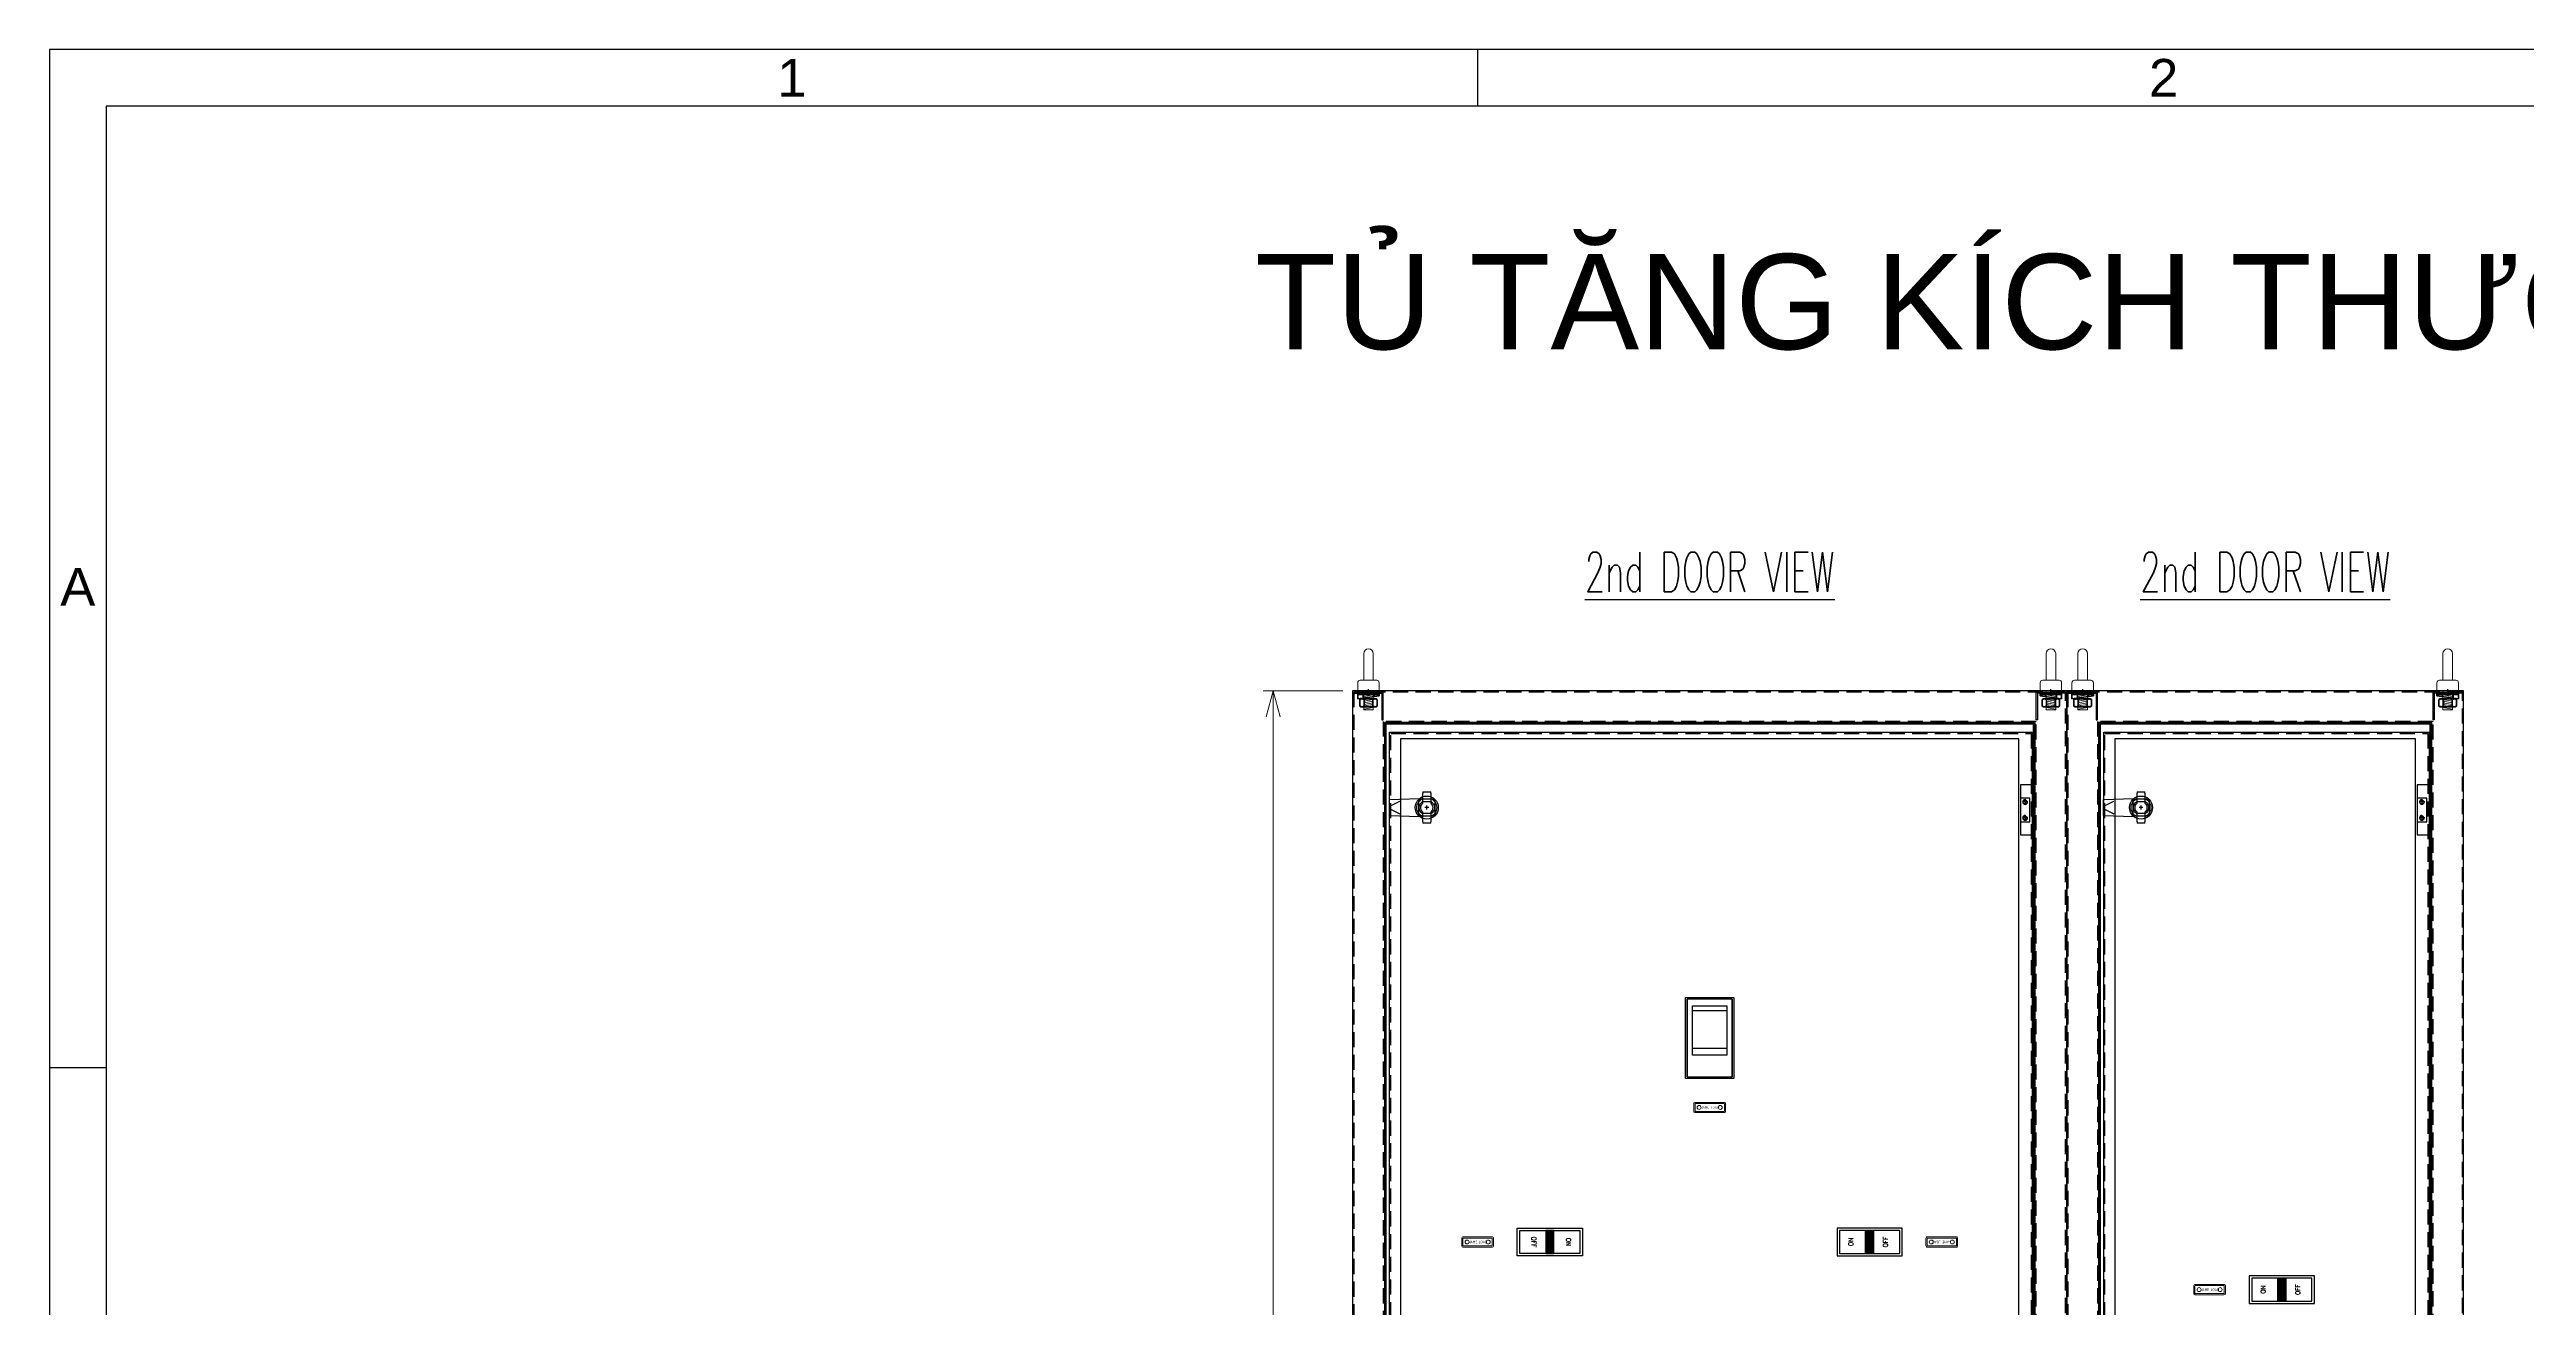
# Model space of a CAD drawing. Header units: millimetres. Extents: x 173893 to 258446, y -176540 to -123824.
# Drawn here: x 183865 to 186986, y -173136 to -171551 of the extents above; entities that cross this region are included whole.
import ezdxf
from ezdxf.enums import TextEntityAlignment as Align

# ---------------------------------------------------------------- set-up
doc = ezdxf.new("R2010")
doc.units = ezdxf.units.MM
doc.header["$LTSCALE"] = 3
for name, pattern in [('ACAD_ISO04W100', [30, 24, -3, 0, -3]), ('CACHE2', [4.7625, 3.175, -1.5875]), ('HIDDEN', [9.525, 6.35, -3.175])]:
    doc.linetypes.add(name, pattern=pattern)
for name, color, linetype in [('@.DM. NÉT CHÍNH', 7, 'Continuous'), ('@.DM. THIẾT BỊ', 7, 'Continuous'), ('@.TEXT', 7, 'Continuous'), ('@.VISIBLE', 7, 'Continuous'), ('centerline', 6, 'ACAD_ISO04W100'), ('dim', 7, 'Continuous'), ('equipments', 2, 'Continuous'), ('Thiet bi', 7, 'Continuous')]:
    doc.layers.add(name, color=color, linetype=linetype)
doc.layers.add('FORT', color=2, linetype='Continuous', lineweight=35)
doc.layers.add('POINTILLE', color=8, linetype='CACHE2', lineweight=25)
doc.styles.add('Ann_w01', font='romans.shx', dxfattribs={"width": 0.6, "bigfont": 'chineset.shx'})
doc.styles.add('Arial', font='arial.ttf')
doc.styles.add('HW_Standard', font='complex.shx', dxfattribs={"width": 0.9})
doc.styles.add('WD_IEC', font='isocp2.shx')
doc.dimstyles.new('Dim 01_SC25', dxfattribs={"dimscale": 25, "dimtxt": 2, "dimasz": 1.3, "dimexe": 0.5, "dimexo": 0.5, "dimgap": 0.5, "dimtad": 1, "dimdec": 1, "dimzin": 12, "dimdsep": 46, "dimtxsty": 'Ann_w01', "dimblk": 'OPEN30', "dimcen": 1.5, "dimclrd": 6, "dimclre": 6, "dimclrt": 3, "dimadec": 1, "dimazin": 3, "dimtm": 1e-09, "dimtfac": 1, "dimtdec": 1, "dimtix": 1, "dimtmove": 0, "dimatfit": 3, "dimldrblk": 'OPEN30', "dimfxl": 1, "dimtolj": 1, "dimlwd": 0, "dimlwe": 0, "dimarcsym": 0})

# ---------------------------------------------------------------- blocks, each defined once
blk = doc.blocks.new('_Open30')
at = {"color": 0, "linetype": 'ByBlock', "lineweight": -2}
for p, q in [((-1, 0.268), (0, 0)), ((0, 0), (-1, -0.268)), ((0, 0), (-1, 0))]:
    blk.add_line(p, q, dxfattribs=at)
blk = doc.blocks.new('*D66')
at = {"layer": 'Defpoints', "color": 0, "transparency": 16777216}
for p in [(185406.7, -172358.9), (185506.7, -172358.9), (185506.7, -174558.9)]:
    blk.add_point(p, dxfattribs=at)
at = {"layer": 'dim', "color": 6, "lineweight": 0, "transparency": 16777216}
for p, q in [((185494.2, -172358.9), (185394.2, -172358.9)), ((185406.7, -174526.4), (185406.7, -172391.4)), ((185494.2, -174558.9), (185394.2, -174558.9))]:
    blk.add_line(p, q, dxfattribs=at)
at = {"layer": 'dim', "color": 6, "lineweight": 0, "transparency": 16777216, "xscale": 32.5, "yscale": 32.5, "zscale": 32.5}
for p, rotation in [((185406.7, -172358.9), 90), ((185406.7, -174558.9), 270)]:
    blk.add_blockref('_Open30', p, dxfattribs=dict(at, rotation=rotation))
at = {"layer": 'dim', "color": 3, "transparency": 16777216, "insert": (185369.2, -173458.9), "char_height": 50, "attachment_point": 5, "rotation": 90, "style": 'Ann_w01'}
blk.add_mtext('\\A1;2200', dxfattribs=at)
blk = doc.blocks.new('KHUNG BAN VE (Made by Tung)')
at = {"layer": '@.VISIBLE', "color": 8}
for p, q in [((75.75, 207), (75.75, 210)), ((3, 156), (0, 156))]:
    blk.add_line(p, q, dxfattribs=at)
for points in [[(0, 0), (297, 0), (297, 210), (0, 210)], [(3, 3), (294, 3), (294, 207), (3, 207)]]:
    blk.add_lwpolyline(points, close=True, dxfattribs=at)
at = {"layer": '@.TEXT', "color": 1, "style": 'Arial'}
for s, p in [('1', (39.375, 208.5)), ('2', (112.125, 208.5)), ('A', (1.5, 181.5))]:
    blk.add_text(s, height=2, dxfattribs=at).set_placement(p, align=Align.MIDDLE_CENTER)
for tag, height, p in [('DESIGNER_NAME', 2, (38, 15.5)), ('PROJECT_CODE', 2, (258.5, 15.5)), ('SCALE', 2, (289, 15.5)), ('APPROVED_NAME', 2, (38, 10.5)), ('CUSTOMER_NAME', 2, (258.5, 10.5)), ('PAGE', 2, (289, 10.5)), ('DRAWING_NAME', 4, (173, 8)), ('TOTAL', 2, (289, 5.5))]:
    blk.add_attdef(tag, text='', height=height, dxfattribs=at).set_placement(p, align=Align.MIDDLE_CENTER)
blk = doc.blocks.new('HM12_COTE')
at = {"layer": 'FORT'}
for p, q in [((-11, 9.2), (-9.5, 10)), ((-11, 0.8), (-11, 9.2)), ((-9.5, 0), (-11, 0.8)), ((9.5, 10), (-9.5, 10)), ((-9.5, 0), (9.5, 0)), ((-5.5, 0.8), (-5.5, 9.2)), ((5.5, 0.8), (5.5, 9.2)), ((11, 9.2), (9.5, 10)), ((9.5, 0), (11, 0.8)), ((11, 0.8), (11, 9.2))]:
    blk.add_line(p, q, dxfattribs=at)
for centre, radius, start, end in [((-8.2, 5.1), 4.86, 55.6159, 124.3841), ((-8.2, 4.9), 4.86, 235.6159, 304.3841), ((0, -8.2), 18.2, 72.4121, 107.5879), ((0, 18.2), 18.2, 252.4121, 287.5879), ((8.2, 5.1), 4.86, 55.6159, 124.3841), ((8.2, 4.9), 4.86, 235.6159, 304.3841)]:
    blk.add_arc(centre, radius, start, end, dxfattribs=at)
blk = doc.blocks.new('CALE_M12_IPN')
at = {"layer": 'FORT'}
for p, q in [((-13.5, 3.61), (13.5, 3.61)), ((-13.5, -1.89), (-13.5, 3.61)), ((13.5, 1.89), (-13.5, -1.89)), ((13.5, 3.61), (13.5, 1.89))]:
    blk.add_line(p, q, dxfattribs=at)
at = {"layer": 'POINTILLE'}
for p, q in [((-7, 3.61), (-7, -0.98)), ((7, 3.61), (7, 0.98))]:
    blk.add_line(p, q, dxfattribs=at)
blk = doc.blocks.new('RONDELLE_M12')
at = {"layer": 'FORT'}
blk.add_lwpolyline([(-13.5, 2.5), (-13.5, 0), (13.5, 0), (13.5, 2.5)], close=True, dxfattribs=at)
at = {"layer": 'POINTILLE'}
for p, q in [((-7, 0), (-7, 2.5)), ((7, 0), (7, 2.5))]:
    blk.add_line(p, q, dxfattribs=at)
blk = doc.blocks.new('MS722')
at = {"layer": '@.DM. THIẾT BỊ', "color": 4}
for p, q in [((-5, 37.8), (-5, 39.5)), ((5, 39.5), (-5, 39.5)), ((-5, 37.8), (-5, 27.2)), ((5, 39.5), (5, 37.8)), ((5, 27.2), (5, 37.8)), ((-5, 27.2), (-5, 25.3)), ((5, 27.2), (-5, 27.2)), ((-5, 14.2), (-5, 12.2)), ((-5, 12.2), (-5, 1.7)), ((-5, 12.2), (5, 12.2)), ((-5, 0), (-5, 1.7)), ((-5, 0), (5, 0)), ((5, 25.3), (5, 27.2)), ((5, 12.2), (5, 14.2)), ((5, 1.7), (5, 12.2)), ((5, 1.7), (5, 0))]:
    blk.add_line(p, q, dxfattribs=at)
for radius, start, end in [(12.5, 113.5782, 246.4218), (7.5, 131.8103, 228.1897), (12.5, 293.5782, 66.4218), (7.5, 311.8103, 48.1897)]:
    blk.add_arc((0, 19.8), radius, start, end, dxfattribs=at)
at = {"layer": '@.DM. THIẾT BỊ', "color": 9}
for start, end in [(121.7569, 238.2431), (301.7569, 58.2431)]:
    blk.add_arc((0, 19.8), 9.5, start, end, dxfattribs=at)

msp = doc.modelspace()

# ---------------------------------------------------------------- hatches: boundary and pattern name
at = {"layer": 'Thiet bi'}
for points in [[(185760.26, -173038.88), (185750.26, -173038.88), (185750.26, -173067.88), (185760.26, -173067.88)], [(186153.18, -173038.88), (186163.18, -173038.88), (186163.18, -173067.88), (186153.18, -173067.88)], [(186672.68, -173098.88), (186682.68, -173098.88), (186682.68, -173127.88), (186672.68, -173127.88)]]:
    msp.add_hatch(color=8, dxfattribs=at).paths.add_polyline_path(points)

# ---------------------------------------------------------------- linework, layer by layer
at = {"color": 6, "linetype": 'Continuous'}
for p, q in [((186357.72, -172498.88), (186350.72, -172498.88)), ((186354.22, -172495.38), (186354.22, -172502.38)), ((186354.22, -172515.38), (186354.22, -172522.38)), ((186857.72, -172498.88), (186850.72, -172498.88)), ((186854.22, -172495.38), (186854.22, -172502.38)), ((186854.22, -172515.38), (186854.22, -172522.38)), ((186357.72, -172518.88), (186350.72, -172518.88)), ((186857.72, -172518.88), (186850.72, -172518.88))]:
    msp.add_line(p, q, dxfattribs=at)
at = {"color": 3}
for p, q in [((185928.22, -172845.38), (185928.22, -172747.38)), ((185985.22, -172747.38), (185928.22, -172747.38)), ((185928.22, -172747.38), (185928.22, -172845.38)), ((185985.22, -172747.38), (185985.22, -172845.38)), ((185985.22, -172845.38), (185985.22, -172747.38)), ((185928.22, -172845.38), (185985.22, -172845.38))]:
    msp.add_line(p, q, dxfattribs=at)
for p, q in [((185935.22, -172755.97), (185978.22, -172755.97)), ((185935.22, -172817.8), (185935.22, -172755.97)), ((185935.22, -172761.52), (185978.22, -172761.52)), ((185978.22, -172755.97), (185978.22, -172817.8)), ((185935.22, -172809.09), (185978.22, -172809.09)), ((185978.22, -172817.8), (185935.22, -172817.8))]:
    msp.add_line(p, q)
for points in [[(185506.72, -174458.88), (186406.72, -174458.88), (186406.72, -172358.88), (185506.72, -172358.88)], [(186406.72, -174458.88), (186906.72, -174458.88), (186906.72, -172358.88), (186406.72, -172358.88)], [(185546.72, -174418.88), (186366.72, -174418.88), (186366.72, -172398.88), (185546.72, -172398.88)], [(186446.72, -174418.88), (186866.72, -174418.88), (186866.72, -172398.88), (186446.72, -172398.88)], [(185793.26, -173038.88), (185793.26, -173067.88), (185717.26, -173067.88), (185717.26, -173038.88)], [(186120.18, -173038.88), (186120.18, -173067.88), (186196.18, -173067.88), (186196.18, -173038.88)], [(186639.68, -173098.88), (186639.68, -173127.88), (186715.68, -173127.88), (186715.68, -173098.88)]]:
    msp.add_lwpolyline(points, close=True)
at = {"linetype": 'HIDDEN'}
for points in [[(185508.22, -174457.38), (186405.22, -174457.38), (186405.22, -172360.38), (185508.22, -172360.38)], [(186408.22, -174457.38), (186905.22, -174457.38), (186905.22, -172360.38), (186408.22, -172360.38)], [(185545.22, -174420.38), (186368.22, -174420.38), (186368.22, -172397.38), (185545.22, -172397.38)], [(186445.22, -174420.38), (186868.22, -174420.38), (186868.22, -172397.38), (186445.22, -172397.38)]]:
    msp.add_lwpolyline(points, close=True, dxfattribs=at)
at = {"color": 1}
for points in [[(185545.22, -172395.38), (185545.22, -172360.38), (185508.22, -172360.38), (185508.22, -172361.88), (185543.72, -172361.88), (185543.72, -172395.38)], [(186368.22, -172395.38), (186368.22, -172360.38), (186405.22, -172360.38), (186405.22, -172361.88), (186369.72, -172361.88), (186369.72, -172395.38)], [(186445.22, -172395.38), (186445.22, -172360.38), (186408.22, -172360.38), (186408.22, -172361.88), (186443.72, -172361.88), (186443.72, -172395.38)], [(186868.22, -172395.38), (186868.22, -172360.38), (186905.22, -172360.38), (186905.22, -172361.88), (186869.72, -172361.88), (186869.72, -172395.38)], [(185926.22, -172745.38), (185987.22, -172745.38), (185987.22, -172847.38), (185926.22, -172847.38)]]:
    msp.add_lwpolyline(points, close=True, dxfattribs=at)
at = {"color": 6}
for points in [[(185547.22, -174418.38), (186366.22, -174418.38), (186366.22, -172399.38), (185547.22, -172399.38)], [(185548.72, -174416.88), (186364.72, -174416.88), (186364.72, -172400.88), (185548.72, -172400.88)], [(185567.22, -174398.38), (186346.22, -174398.38), (186346.22, -172419.38), (185567.22, -172419.38)], [(186447.22, -174418.38), (186866.22, -174418.38), (186866.22, -172399.38), (186447.22, -172399.38)], [(186448.72, -174416.88), (186864.72, -174416.88), (186864.72, -172400.88), (186448.72, -172400.88)], [(186467.22, -174398.38), (186846.22, -174398.38), (186846.22, -172419.38), (186467.22, -172419.38)]]:
    msp.add_lwpolyline(points, close=True, dxfattribs=at)
at = {"color": 4}
for points in [[(185553.22, -172410.88), (186363.22, -172410.88), (186363.22, -174406.88), (185553.22, -174406.88)], [(186453.22, -172410.88), (186863.22, -172410.88), (186863.22, -174406.88), (186453.22, -174406.88)]]:
    msp.add_lwpolyline(points, close=True, dxfattribs=at)
at = {"color": 4, "linetype": 'HIDDEN'}
for points in [[(185554.72, -172412.38), (186361.72, -172412.38), (186361.72, -174405.38), (185554.72, -174405.38)], [(186454.72, -172412.38), (186861.72, -172412.38), (186861.72, -174405.38), (186454.72, -174405.38)]]:
    msp.add_lwpolyline(points, close=True, dxfattribs=at)
at = {"color": 7, "lineweight": 9}
for points in [[(185974.72, -172890.38), (185938.72, -172890.38, -0.4142136), (185936.72, -172888.38), (185936.72, -172879.38, -0.4142136), (185938.72, -172877.38), (185974.72, -172877.38, -0.4142136), (185976.72, -172879.38), (185976.72, -172888.38, -0.4142136)], [(185974.72, -172890.38), (185938.72, -172890.38, -0.4142136), (185936.72, -172888.38), (185936.72, -172879.38, -0.4142136), (185938.72, -172877.38), (185974.72, -172877.38, -0.4142136), (185976.72, -172879.38), (185976.72, -172888.38, -0.4142136)], [(185682.26, -173059.88), (185646.26, -173059.88, -0.4142136), (185644.26, -173057.88), (185644.26, -173048.88, -0.4142136), (185646.26, -173046.88), (185682.26, -173046.88, -0.4142136), (185684.26, -173048.88), (185684.26, -173057.88, -0.4142136)], [(185682.26, -173059.88), (185646.26, -173059.88, -0.4142136), (185644.26, -173057.88), (185644.26, -173048.88, -0.4142136), (185646.26, -173046.88), (185682.26, -173046.88, -0.4142136), (185684.26, -173048.88), (185684.26, -173057.88, -0.4142136)], [(186231.18, -173059.88), (186267.18, -173059.88, 0.4142136), (186269.18, -173057.88), (186269.18, -173048.88, 0.4142136), (186267.18, -173046.88), (186231.18, -173046.88, 0.4142136), (186229.18, -173048.88), (186229.18, -173057.88, 0.4142136)], [(186231.18, -173059.88), (186267.18, -173059.88, 0.4142136), (186269.18, -173057.88), (186269.18, -173048.88, 0.4142136), (186267.18, -173046.88), (186231.18, -173046.88, 0.4142136), (186229.18, -173048.88), (186229.18, -173057.88, 0.4142136)], [(186604.68, -173119.88), (186568.68, -173119.88, -0.4142136), (186566.68, -173117.88), (186566.68, -173108.88, -0.4142136), (186568.68, -173106.88), (186604.68, -173106.88, -0.4142136), (186606.68, -173108.88), (186606.68, -173117.88, -0.4142136)], [(186604.68, -173119.88), (186568.68, -173119.88, -0.4142136), (186566.68, -173117.88), (186566.68, -173108.88, -0.4142136), (186568.68, -173106.88), (186604.68, -173106.88, -0.4142136), (186606.68, -173108.88), (186606.68, -173117.88, -0.4142136)]]:
    msp.add_lwpolyline(points, format="xyb", close=True, dxfattribs=at)
at = {"color": 6, "linetype": 'HIDDEN', "lineweight": 9, "ltscale": 10}
for points in [[(185974.72, -172888.88), (185938.72, -172888.88, -0.4142136), (185938.22, -172888.38), (185938.22, -172879.38, -0.4142136), (185938.72, -172878.88), (185974.72, -172878.88, -0.4142136), (185975.22, -172879.38), (185975.22, -172888.38, -0.4142136)], [(185974.72, -172888.88), (185938.72, -172888.88, -0.4142136), (185938.22, -172888.38), (185938.22, -172879.38, -0.4142136), (185938.72, -172878.88), (185974.72, -172878.88, -0.4142136), (185975.22, -172879.38), (185975.22, -172888.38, -0.4142136)], [(185682.26, -173058.38), (185646.26, -173058.38, -0.4142136), (185645.76, -173057.88), (185645.76, -173048.88, -0.4142136), (185646.26, -173048.38), (185682.26, -173048.38, -0.4142136), (185682.76, -173048.88), (185682.76, -173057.88, -0.4142136)], [(185682.26, -173058.38), (185646.26, -173058.38, -0.4142136), (185645.76, -173057.88), (185645.76, -173048.88, -0.4142136), (185646.26, -173048.38), (185682.26, -173048.38, -0.4142136), (185682.76, -173048.88), (185682.76, -173057.88, -0.4142136)], [(186231.18, -173058.38), (186267.18, -173058.38, 0.4142136), (186267.68, -173057.88), (186267.68, -173048.88, 0.4142136), (186267.18, -173048.38), (186231.18, -173048.38, 0.4142136), (186230.68, -173048.88), (186230.68, -173057.88, 0.4142136)], [(186231.18, -173058.38), (186267.18, -173058.38, 0.4142136), (186267.68, -173057.88), (186267.68, -173048.88, 0.4142136), (186267.18, -173048.38), (186231.18, -173048.38, 0.4142136), (186230.68, -173048.88), (186230.68, -173057.88, 0.4142136)], [(186604.68, -173118.38), (186568.68, -173118.38, -0.4142136), (186568.18, -173117.88), (186568.18, -173108.88, -0.4142136), (186568.68, -173108.38), (186604.68, -173108.38, -0.4142136), (186605.18, -173108.88), (186605.18, -173117.88, -0.4142136)], [(186604.68, -173118.38), (186568.68, -173118.38, -0.4142136), (186568.18, -173117.88), (186568.18, -173108.88, -0.4142136), (186568.68, -173108.38), (186604.68, -173108.38, -0.4142136), (186605.18, -173108.88), (186605.18, -173117.88, -0.4142136)]]:
    msp.add_lwpolyline(points, format="xyb", close=True, dxfattribs=at)
at = {"color": 5}
for points in [[(185796.26, -173035.88), (185796.26, -173070.88), (185714.26, -173070.88), (185714.26, -173035.88)], [(186117.18, -173035.88), (186117.18, -173070.88), (186199.18, -173070.88), (186199.18, -173035.88)], [(186636.68, -173095.88), (186636.68, -173130.88), (186718.68, -173130.88), (186718.68, -173095.88)]]:
    msp.add_lwpolyline(points, close=True, dxfattribs=at)
at = {"linetype": 'ByBlock', "lineweight": 9}
for centre in [(185943.42, -172883.88), (185970.02, -172883.88), (185650.96, -173053.38), (185677.56, -173053.38), (186235.88, -173053.38), (186262.48, -173053.38), (186573.38, -173113.38), (186599.98, -173113.38)]:
    msp.add_circle(centre, 2.5, dxfattribs=at)
at = {"layer": '@.DM. THIẾT BỊ', "color": 8}
for p, q in [((185552.72, -172495.88), (185591.34, -172494.41)), ((185552.72, -172495.88), (185552.72, -172515.88)), ((185552.72, -172504.5), (185566.1, -172497.74)), ((185552.72, -172507.26), (185566.1, -172514.02)), ((186452.72, -172495.88), (186491.34, -172494.41)), ((186452.72, -172495.88), (186452.72, -172515.88)), ((186452.72, -172504.5), (186466.1, -172497.74)), ((186452.72, -172507.26), (186466.1, -172514.02)), ((185552.72, -172515.88), (185591.34, -172517.35)), ((186452.72, -172515.88), (186491.34, -172517.35))]:
    msp.add_line(p, q, dxfattribs=at)
at = {"layer": '@.DM. THIẾT BỊ', "color": 1, "ltscale": 10}
for p, q in [((185600.22, -172508.38), (185600.22, -172503.38)), ((186500.22, -172508.38), (186500.22, -172503.38))]:
    msp.add_line(p, q, dxfattribs=at)
at = {"layer": '@.DM. THIẾT BỊ', "color": 8}
for points in [[(185610.72, -172513.38), (185610.72, -172498.38, 0.4142136), (185607.72, -172495.38), (185592.72, -172495.38, 0.4142136), (185589.72, -172498.38), (185589.72, -172513.38, 0.4142136), (185592.72, -172516.38), (185607.72, -172516.38, 0.4142136)], [(186510.72, -172513.38), (186510.72, -172498.38, 0.4142136), (186507.72, -172495.38), (186492.72, -172495.38, 0.4142136), (186489.72, -172498.38), (186489.72, -172513.38, 0.4142136), (186492.72, -172516.38), (186507.72, -172516.38, 0.4142136)]]:
    msp.add_lwpolyline(points, format="xyb", close=True, dxfattribs=at)
at = {"layer": '@.DM. THIẾT BỊ', "color": 1, "ltscale": 10}
for points in [[(185602.72, -172505.88), (185597.72, -172505.88)], [(186502.72, -172505.88), (186497.72, -172505.88)]]:
    msp.add_lwpolyline(points, dxfattribs=at)
at = {"layer": '@.DM. THIẾT BỊ', "color": 8}
for centre in [(185600.22, -172505.88), (186500.22, -172505.88)]:
    msp.add_circle(centre, 14.5, dxfattribs=at)
at = {"layer": 'centerline'}
for p, q in [((185526.72, -172360.88), (185526.72, -172356.88)), ((186386.72, -172360.88), (186386.72, -172356.88)), ((186426.72, -172360.88), (186426.72, -172356.88)), ((186886.72, -172360.88), (186886.72, -172356.88)), ((186363.72, -172484.63), (186365.72, -172484.63)), ((186863.72, -172484.63), (186865.72, -172484.63)), ((186363.72, -172533.13), (186365.72, -172533.13)), ((186863.72, -172533.13), (186865.72, -172533.13))]:
    msp.add_line(p, q, dxfattribs=at)
at = {"layer": 'equipments', "lineweight": 0}
for p, q in [((185520.72, -172311.88), (185520.72, -172345.38)), ((185532.72, -172311.88), (185532.72, -172345.38)), ((186380.72, -172311.88), (186380.72, -172345.38)), ((186392.72, -172311.88), (186392.72, -172345.38)), ((186420.72, -172311.88), (186420.72, -172345.38)), ((186432.72, -172311.88), (186432.72, -172345.38)), ((186880.72, -172311.88), (186880.72, -172345.38)), ((186892.72, -172311.88), (186892.72, -172345.38)), ((185513.22, -172358.88), (185513.22, -172348.55)), ((185540.22, -172358.88), (185513.22, -172358.88)), ((185516.39, -172345.38), (185537.05, -172345.38)), ((185520.72, -172358.88), (185520.72, -172382.88)), ((185532.72, -172358.88), (185520.72, -172358.88)), ((185532.72, -172358.88), (185532.72, -172382.88)), ((185540.22, -172358.88), (185540.22, -172348.55)), ((186373.22, -172358.88), (186373.22, -172348.55)), ((186373.22, -172358.88), (186400.22, -172358.88)), ((186397.05, -172345.38), (186376.39, -172345.38)), ((186380.72, -172358.88), (186380.72, -172382.88)), ((186380.72, -172358.88), (186392.72, -172358.88)), ((186392.72, -172358.88), (186392.72, -172382.88)), ((186400.22, -172358.88), (186400.22, -172348.55)), ((186413.22, -172358.88), (186413.22, -172348.55)), ((186440.22, -172358.88), (186413.22, -172358.88)), ((186416.39, -172345.38), (186437.05, -172345.38)), ((186420.72, -172358.88), (186420.72, -172382.88)), ((186432.72, -172358.88), (186420.72, -172358.88)), ((186432.72, -172358.88), (186432.72, -172382.88)), ((186440.22, -172358.88), (186440.22, -172348.55)), ((186873.22, -172358.88), (186873.22, -172348.55)), ((186873.22, -172358.88), (186900.22, -172358.88)), ((186897.05, -172345.38), (186876.39, -172345.38)), ((186880.72, -172358.88), (186880.72, -172382.88)), ((186880.72, -172358.88), (186892.72, -172358.88)), ((186892.72, -172358.88), (186892.72, -172382.88)), ((186900.22, -172358.88), (186900.22, -172348.55)), ((185532.72, -172382.88), (185520.72, -172382.88)), ((186380.72, -172382.88), (186392.72, -172382.88)), ((186432.72, -172382.88), (186420.72, -172382.88)), ((186880.72, -172382.88), (186892.72, -172382.88))]:
    msp.add_line(p, q, dxfattribs=at)
at = {"layer": 'equipments', "color": 8, "lineweight": 0}
for p, q in [((185532.72, -172359.88), (185520.72, -172361.88)), ((185532.72, -172361.88), (185520.72, -172363.88)), ((185532.72, -172363.88), (185520.72, -172365.88)), ((185532.72, -172365.88), (185520.72, -172367.88)), ((185532.72, -172367.88), (185520.72, -172369.88)), ((185532.72, -172369.88), (185520.72, -172371.88)), ((185532.72, -172371.88), (185520.72, -172373.88)), ((185532.72, -172373.88), (185520.72, -172375.88)), ((185532.72, -172375.88), (185520.72, -172377.88)), ((185532.72, -172377.88), (185520.72, -172379.88)), ((185532.72, -172379.88), (185520.72, -172381.88)), ((186380.72, -172359.88), (186392.72, -172361.88)), ((186380.72, -172361.88), (186392.72, -172363.88)), ((186380.72, -172363.88), (186392.72, -172365.88)), ((186380.72, -172365.88), (186392.72, -172367.88)), ((186380.72, -172367.88), (186392.72, -172369.88)), ((186380.72, -172369.88), (186392.72, -172371.88)), ((186380.72, -172371.88), (186392.72, -172373.88)), ((186380.72, -172373.88), (186392.72, -172375.88)), ((186380.72, -172375.88), (186392.72, -172377.88)), ((186380.72, -172377.88), (186392.72, -172379.88)), ((186380.72, -172379.88), (186392.72, -172381.88)), ((186432.72, -172359.88), (186420.72, -172361.88)), ((186432.72, -172361.88), (186420.72, -172363.88)), ((186432.72, -172363.88), (186420.72, -172365.88)), ((186432.72, -172365.88), (186420.72, -172367.88)), ((186432.72, -172367.88), (186420.72, -172369.88)), ((186432.72, -172369.88), (186420.72, -172371.88)), ((186432.72, -172371.88), (186420.72, -172373.88)), ((186432.72, -172373.88), (186420.72, -172375.88)), ((186432.72, -172375.88), (186420.72, -172377.88)), ((186432.72, -172377.88), (186420.72, -172379.88)), ((186432.72, -172379.88), (186420.72, -172381.88)), ((186880.72, -172359.88), (186892.72, -172361.88)), ((186880.72, -172361.88), (186892.72, -172363.88)), ((186880.72, -172363.88), (186892.72, -172365.88)), ((186880.72, -172365.88), (186892.72, -172367.88)), ((186880.72, -172367.88), (186892.72, -172369.88)), ((186880.72, -172369.88), (186892.72, -172371.88)), ((186880.72, -172371.88), (186892.72, -172373.88)), ((186880.72, -172373.88), (186892.72, -172375.88)), ((186880.72, -172375.88), (186892.72, -172377.88)), ((186880.72, -172377.88), (186892.72, -172379.88)), ((186880.72, -172379.88), (186892.72, -172381.88))]:
    msp.add_line(p, q, dxfattribs=at)
at = {"layer": 'equipments'}
for points in [[(186348.22, -172477.38), (186348.22, -172540.38), (186364.72, -172540.38), (186364.72, -172477.38)], [(186848.22, -172477.38), (186848.22, -172540.38), (186864.72, -172540.38), (186864.72, -172477.38)]]:
    msp.add_lwpolyline(points, close=True, dxfattribs=at)
for points in [[(186348.22, -172523.88), (186360.22, -172523.88), (186360.22, -172493.88), (186348.22, -172493.88)], [(186848.22, -172523.88), (186860.22, -172523.88), (186860.22, -172493.88), (186848.22, -172493.88)]]:
    msp.add_lwpolyline(points, dxfattribs=at)
for centre in [(186354.22, -172498.88), (186854.22, -172498.88), (186354.22, -172518.88), (186854.22, -172518.88)]:
    msp.add_circle(centre, 2.5, dxfattribs=at)
at = {"layer": 'equipments', "lineweight": 0}
for centre, radius, start, end in [((185526.72, -172311.88), 6, 0, 180), ((186386.72, -172311.88), 6, 0, 180), ((186426.72, -172311.88), 6, 0, 180), ((186886.72, -172311.88), 6, 0, 180), ((185516.39, -172348.55), 3.17, 90, 180), ((185537.05, -172348.55), 3.17, 0, 90), ((186376.39, -172348.55), 3.17, 90, 180), ((186397.05, -172348.55), 3.17, 0, 90), ((186416.39, -172348.55), 3.17, 90, 180), ((186437.05, -172348.55), 3.17, 0, 90), ((186876.39, -172348.55), 3.17, 90, 180), ((186897.05, -172348.55), 3.17, 0, 90)]:
    msp.add_arc(centre, radius, start, end, dxfattribs=at)
at = {"layer": 'equipments', "color": 8}
for centre in [(186354.22, -172498.88), (186854.22, -172498.88), (186354.22, -172518.88), (186854.22, -172518.88)]:
    msp.add_arc(centre, 3, 90, 0, dxfattribs=at)
at = {"layer": 'Thiet bi'}
for points in [[(185750.26, -173038.88), (185750.26, -173067.88), (185760.26, -173067.88), (185760.26, -173038.88)], [(186163.18, -173038.88), (186163.18, -173067.88), (186153.18, -173067.88), (186153.18, -173038.88)], [(186682.68, -173098.88), (186682.68, -173127.88), (186672.68, -173127.88), (186672.68, -173098.88)]]:
    msp.add_lwpolyline(points, close=True, dxfattribs=at)

# ---------------------------------------------------------------- block references
for name, p in [('RONDELLE_M12', (185526.72, -172363.38)), ('CALE_M12_IPN', (185526.72, -172366.99)), ('HM12_COTE', (185526.72, -172378.88)), ('RONDELLE_M12', (186426.72, -172363.38)), ('CALE_M12_IPN', (186426.72, -172366.99)), ('HM12_COTE', (186426.72, -172378.88))]:
    msp.add_blockref(name, p)
at = {"xscale": -1}
for name, p in [('RONDELLE_M12', (186386.72, -172363.38)), ('CALE_M12_IPN', (186386.72, -172366.99)), ('HM12_COTE', (186386.72, -172378.88)), ('RONDELLE_M12', (186886.72, -172363.38)), ('CALE_M12_IPN', (186886.72, -172366.99)), ('HM12_COTE', (186886.72, -172378.88))]:
    msp.add_blockref(name, p, dxfattribs=at)
at = {"layer": '@.DM. THIẾT BỊ', "color": 8, "xscale": -1, "rotation": 180}
for p in [(185600.22, -172486.13), (186500.22, -172486.13)]:
    msp.add_blockref('MS722', p, dxfattribs=at)
at = {"layer": '@.VISIBLE', "xscale": 23.76, "yscale": 23.76, "zscale": 23.76}
msp.add_blockref('KHUNG BAN VE (Made by Tung)', (183864.63, -176540.26), dxfattribs=at)

# ---------------------------------------------------------------- texts
at = {"style": 'WD_IEC', "width": 0.9}
for p in [(185956.85, -172883.86), (185956.85, -172883.86), (185664.39, -173053.36), (185664.39, -173053.36), (186586.81, -173113.36), (186586.81, -173113.36)]:
    msp.add_text('NAME LOAD', height=3.2, dxfattribs=at).set_placement(p, align=Align.MIDDLE_CENTER)
msp.add_text('NAME LOAD', height=3.2, rotation=180, dxfattribs=at).set_placement((186249.05, -173053.36), align=Align.MIDDLE_CENTER)
msp.add_text('NAME LOAD', height=3.2, rotation=180, dxfattribs=at).set_placement((186249.05, -173053.36), align=Align.MIDDLE_CENTER)
at = {"layer": '@.DM. NÉT CHÍNH', "linetype": 'Continuous', "style": 'Arial'}
msp.add_text('TỦ TĂNG KÍCH THƯỚC H2200xW1400xD550', height=120, dxfattribs=at).set_placement((187133.89, -171868.37), align=Align.MIDDLE_CENTER)
at = {"layer": 'dim', "color": 2, "char_height": 50, "attachment_point": 5, "style": 'Ann_w01'}
for insert in [(185956.72, -172208.88), (186656.72, -172208.88)]:
    msp.add_mtext('\\A1;{\\L2nd DOOR VIEW}', dxfattribs=dict(at, insert=insert))
at = {"layer": 'Thiet bi', "color": 1, "style": 'HW_Standard', "width": 0.9}
for rotation, p in [(270, (185735.22, -173053.32)), (90, (186178.21, -173053.32)), (90, (186697.71, -173113.32))]:
    msp.add_text('OFF', height=6, rotation=rotation, dxfattribs=at).set_placement(p, align=Align.MIDDLE_CENTER)
at = {"layer": 'Thiet bi', "color": 3, "style": 'HW_Standard', "width": 0.9}
for rotation, p in [(270, (185778.78, -173053.32)), (90, (186134.66, -173053.32)), (90, (186654.16, -173113.32))]:
    msp.add_text('ON', height=6, rotation=rotation, dxfattribs=at).set_placement(p, align=Align.MIDDLE_CENTER)

# ---------------------------------------------------------------- dimensions: what is measured, and where the dimension line sits
at = {"layer": 'dim'}
dim = msp.add_linear_dim(base=(185406.72, -172358.88), p1=(185506.72, -174558.88), p2=(185506.72, -172358.88), angle=90, dimstyle='Dim 01_SC25', dxfattribs=at)
dim.commit()
dim.dimension.update_dxf_attribs({"geometry": '*D66', "text_midpoint": (185369.22, -173458.88)})

doc.saveas('drawing.dxf')
